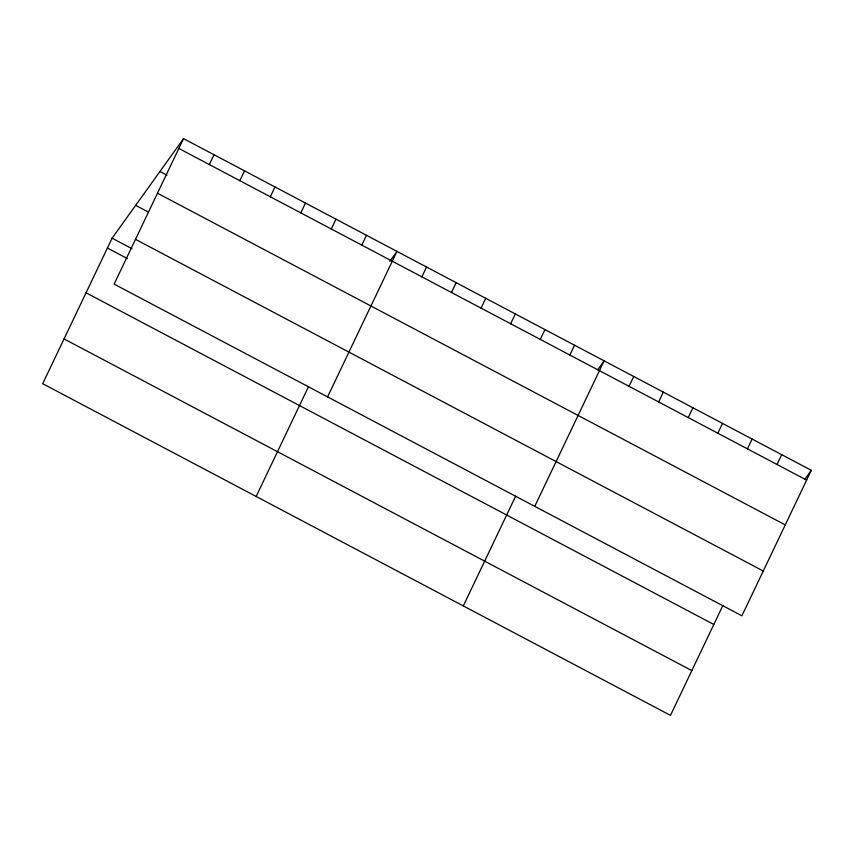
<?xml version="1.0" encoding="UTF-8"?>
<svg xmlns="http://www.w3.org/2000/svg" width="854" height="854" viewBox="0 0 854 854"><rect width="100%" height="100%" fill="white"/><g stroke="black" fill="none" stroke-linecap="round" stroke-linejoin="round"><path stroke-width="1.28" d="M183.525 138.626L114.126 284.115L741.902 615.798L811.3 470.308L183.525 138.626L112.098 238.202L42.7 383.692L670.475 715.374L722.815 605.635M209.337 164.555L214.023 154.734M239.825 180.664L244.511 170.843M270.312 196.783L274.999 186.951M300.811 212.892L305.497 203.06M331.299 229L335.985 219.179M361.797 245.109L366.473 235.288M256.147 496.462L308.486 386.713M327.573 396.886L396.971 251.396L389.83 261.356M421.876 276.856L426.562 267.035M451.478 292.495L456.164 282.674M481.069 308.134L485.755 298.302M510.66 323.762L515.346 313.941M540.262 339.401L544.948 329.58M569.853 355.04L574.539 345.219M463.306 605.924L515.656 496.174M534.743 506.347L604.13 360.858L597.704 369.814M629.046 386.318L633.732 376.486M658.637 401.946L663.323 392.125M688.239 417.585L692.925 407.764M717.83 433.224L722.516 423.403M747.421 448.862L752.107 439.041M777.023 464.501L781.709 454.67M804.874 479.275L811.3 470.308M178.838 148.447L806.614 480.129M159.954 171.483L166.989 175.198M157.488 193.217L785.264 524.9M135.669 205.334L148.564 212.155M135.487 239.344L763.262 571.027M112.098 238.202L132.028 248.727M107.412 248.023L127.342 258.559M86.051 292.794L713.827 624.477M64.05 338.921L691.825 670.603"/></g></svg>
